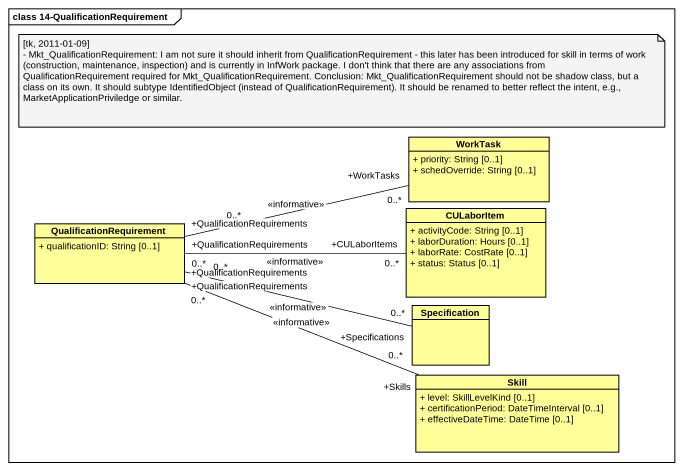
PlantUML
@startuml
mainframe class 14-QualificationRequirement
hide circle
hide empty members
skinparam classAttributeIconSize 0
class WorkTask #FFFE99 {
  + priority: String [0..1]
  + schedOverride: String [0..1]
}
class QualificationRequirement #FFFE99 {
  + qualificationID: String [0..1]
}
class CULaborItem #FFFE99 {
  + activityCode: String [0..1]
  + laborDuration: Hours [0..1]
  + laborRate: CostRate [0..1]
  + status: Status [0..1]
}
class Specification #FFFE99
class Skill #FFFE99 {
  + level: SkillLevelKind [0..1]
  + certificationPeriod: DateTimeInterval [0..1]
  + effectiveDateTime: DateTime [0..1]
}
WorkTask "+WorkTasks\n0..*" -left- "+QualificationRequirements\n0..*" QualificationRequirement : <<informative>>
QualificationRequirement "+QualificationRequirements\n0..*" -right- "+Specifications\n0..*" Specification : <<informative>>
CULaborItem "+CULaborItems\n0..*" -left- "+QualificationRequirements\n0..*" QualificationRequirement : <<informative>>
Skill "+Skills\n0..*" -left- "+QualificationRequirements\n0..*" QualificationRequirement : <<informative>>
note as N1
  [tk, 2011-01-09]
  - Mkt_QualificationRequirement: I am not sure it should inherit from QualificationRequirement - this later has been introduced for skill in terms of work (construction, maintenance, inspection) and is currently in InfWork package. I don't think that there are any associations from QualificationRequirement required for Mkt_QualificationRequirement. Conclusion: Mkt_QualificationRequirement should not be shadow class, but a class on its own. It should subtype IdentifiedObject (instead of QualificationRequirement). It should be renamed to better reflect the intent, e.g., MarketApplicationPriviledge or similar.
end note
@enduml
